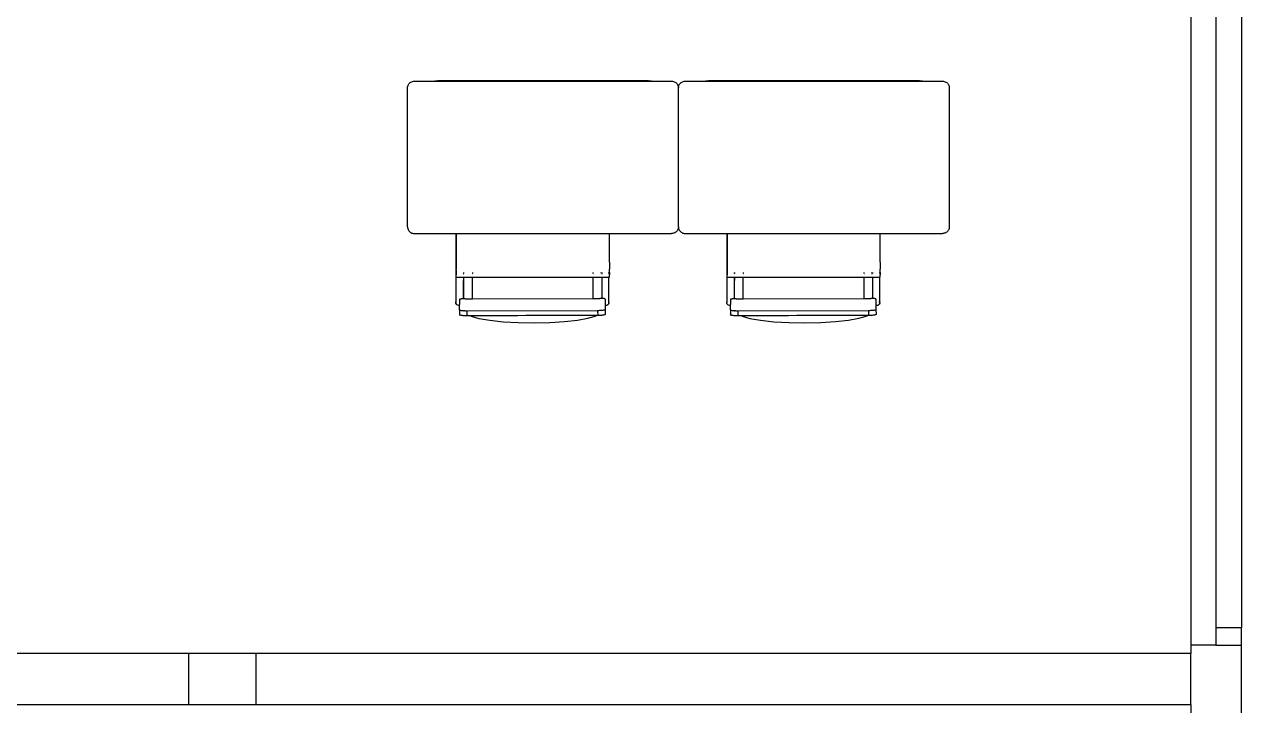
# Model space of a CAD drawing. Header units: metres. Extents: x -2 to 5.8, y -17.4 to 16.6.
# Drawn here: x 2.254 to 5.849, y -9.37 to -7.348 of the extents above; entities that cross this region are included whole.
import ezdxf

# ---------------------------------------------------------------- set-up
doc = ezdxf.new("R2010")
doc.units = ezdxf.units.M
doc.layers.add('SectionCutEdges', color=7, linetype='Continuous')

msp = doc.modelspace()

# ---------------------------------------------------------------- linework, layer by layer
for p, q in [((5.6991, -5.382), (5.6991, -9.182)), ((5.8491, -7.3074), (5.8491, -9.1312)), ((3.3858, -7.5362), (3.386, -7.5336)), ((3.3858, -7.9462), (3.3858, -7.5362)), ((3.386, -7.5336), (3.3865, -7.531)), ((3.3865, -7.531), (3.3873, -7.5285)), ((3.3873, -7.5285), (3.3885, -7.5262)), ((3.3885, -7.5262), (3.39, -7.524)), ((3.39, -7.524), (3.3917, -7.522)), ((3.3917, -7.522), (3.3937, -7.5203)), ((3.3937, -7.5203), (3.3958, -7.5189)), ((3.3958, -7.5189), (3.3982, -7.5177)), ((3.3982, -7.5177), (3.4006, -7.5169)), ((3.4006, -7.5169), (3.4032, -7.5164)), ((3.4032, -7.5164), (3.4058, -7.5162)), ((3.4058, -7.5162), (3.4593, -7.5162)), ((3.4593, -7.5162), (3.4661, -7.5148)), ((3.4593, -7.5162), (4.1132, -7.5162)), ((3.4661, -7.5148), (3.4749, -7.5142)), ((3.4749, -7.5142), (4.0976, -7.5142)), ((4.0976, -7.5142), (4.1064, -7.5148)), ((4.1064, -7.5148), (4.1132, -7.5162)), ((4.1132, -7.5162), (4.1658, -7.5162)), ((4.1658, -7.5162), (4.1684, -7.5164)), ((4.1684, -7.5164), (4.171, -7.5169)), ((4.171, -7.5169), (4.1735, -7.5177)), ((4.1735, -7.5177), (4.1758, -7.5189)), ((4.1758, -7.5189), (4.178, -7.5203)), ((4.178, -7.5203), (4.18, -7.522)), ((4.18, -7.522), (4.1817, -7.524)), ((4.1817, -7.524), (4.1831, -7.5262)), ((4.1831, -7.5262), (4.1843, -7.5285)), ((4.1843, -7.5285), (4.1851, -7.531)), ((4.1851, -7.531), (4.1857, -7.5336)), ((4.1857, -7.5336), (4.1858, -7.5362)), ((4.1858, -7.5362), (4.186, -7.5336)), ((4.1858, -7.9462), (4.1858, -7.5362)), ((4.186, -7.5336), (4.1865, -7.531)), ((4.1865, -7.531), (4.1873, -7.5285)), ((4.1873, -7.5285), (4.1885, -7.5262)), ((4.1885, -7.5262), (4.19, -7.524)), ((4.19, -7.524), (4.1917, -7.522)), ((4.1917, -7.522), (4.1937, -7.5203)), ((4.1937, -7.5203), (4.1958, -7.5189)), ((4.1958, -7.5189), (4.1982, -7.5177)), ((4.1982, -7.5177), (4.2006, -7.5169)), ((4.2006, -7.5169), (4.2032, -7.5164)), ((4.2032, -7.5164), (4.2058, -7.5162)), ((4.2058, -7.5162), (4.2593, -7.5162)), ((4.2593, -7.5162), (4.2661, -7.5148)), ((4.2593, -7.5162), (4.9132, -7.5162)), ((4.2661, -7.5148), (4.2749, -7.5142)), ((4.2749, -7.5142), (4.8976, -7.5142)), ((4.8976, -7.5142), (4.9064, -7.5148)), ((4.9064, -7.5148), (4.9132, -7.5162)), ((4.9132, -7.5162), (4.9658, -7.5162)), ((4.9658, -7.5162), (4.9684, -7.5164)), ((4.9684, -7.5164), (4.971, -7.5169)), ((4.971, -7.5169), (4.9735, -7.5177)), ((4.9735, -7.5177), (4.9758, -7.5189)), ((4.9758, -7.5189), (4.978, -7.5203)), ((4.978, -7.5203), (4.98, -7.522)), ((4.98, -7.522), (4.9817, -7.524)), ((4.9817, -7.524), (4.9831, -7.5262)), ((4.9831, -7.5262), (4.9843, -7.5285)), ((4.9843, -7.5285), (4.9851, -7.531)), ((4.9851, -7.531), (4.9857, -7.5336)), ((4.9857, -7.5336), (4.9858, -7.5362)), ((4.9858, -7.5362), (4.9858, -7.9462)), ((3.3858, -7.9462), (3.386, -7.9488)), ((3.386, -7.9488), (3.3865, -7.9514)), ((3.3865, -7.9514), (3.3873, -7.9538)), ((3.3873, -7.9538), (3.3885, -7.9562)), ((3.3885, -7.9562), (3.39, -7.9584)), ((3.39, -7.9584), (3.3917, -7.9603)), ((3.3917, -7.9603), (3.3937, -7.9621)), ((3.3937, -7.9621), (3.3958, -7.9635)), ((3.3958, -7.9635), (3.3982, -7.9647)), ((3.3982, -7.9647), (3.4006, -7.9655)), ((3.4006, -7.9655), (3.4032, -7.966)), ((3.4032, -7.966), (3.4058, -7.9662)), ((3.4058, -7.9662), (3.5286, -7.9662)), ((3.5286, -7.9662), (3.529, -7.9662)), ((3.5286, -7.9662), (3.5286, -8.1694)), ((3.529, -7.9662), (3.53, -7.9662)), ((3.53, -7.9662), (3.53, -8.051)), ((3.53, -7.9662), (3.982, -7.9662)), ((3.982, -8.051), (3.982, -7.9662)), ((3.982, -7.9662), (4.1658, -7.9662)), ((4.1684, -7.966), (4.1658, -7.9662)), ((4.171, -7.9655), (4.1684, -7.966)), ((4.1735, -7.9647), (4.171, -7.9655)), ((4.1758, -7.9635), (4.1735, -7.9647)), ((4.178, -7.9621), (4.1758, -7.9635)), ((4.18, -7.9603), (4.178, -7.9621)), ((4.1817, -7.9584), (4.18, -7.9603)), ((4.1831, -7.9562), (4.1817, -7.9584)), ((4.1843, -7.9538), (4.1831, -7.9562)), ((4.1851, -7.9514), (4.1843, -7.9538)), ((4.1857, -7.9488), (4.1851, -7.9514)), ((4.1858, -7.9462), (4.1857, -7.9488)), ((4.1858, -7.9462), (4.186, -7.9488)), ((4.186, -7.9488), (4.1865, -7.9514)), ((4.1865, -7.9514), (4.1873, -7.9538)), ((4.1873, -7.9538), (4.1885, -7.9562)), ((4.1885, -7.9562), (4.19, -7.9584)), ((4.19, -7.9584), (4.1917, -7.9603)), ((4.1917, -7.9603), (4.1937, -7.9621)), ((4.1937, -7.9621), (4.1958, -7.9635)), ((4.1958, -7.9635), (4.1982, -7.9647)), ((4.1982, -7.9647), (4.2006, -7.9655)), ((4.2006, -7.9655), (4.2032, -7.966)), ((4.2032, -7.966), (4.2058, -7.9662)), ((4.2058, -7.9662), (4.3286, -7.9662)), ((4.3286, -7.9662), (4.329, -7.9662)), ((4.3286, -7.9662), (4.3286, -8.1694)), ((4.329, -7.9662), (4.33, -7.9662)), ((4.33, -7.9662), (4.33, -8.051)), ((4.33, -7.9662), (4.782, -7.9662)), ((4.782, -8.051), (4.782, -7.9662)), ((4.782, -7.9662), (4.9658, -7.9662)), ((4.9684, -7.966), (4.9658, -7.9662)), ((4.971, -7.9655), (4.9684, -7.966)), ((4.9735, -7.9647), (4.971, -7.9655)), ((4.9758, -7.9635), (4.9735, -7.9647)), ((4.978, -7.9621), (4.9758, -7.9635)), ((4.98, -7.9603), (4.978, -7.9621)), ((4.9817, -7.9584), (4.98, -7.9603)), ((4.9831, -7.9562), (4.9817, -7.9584)), ((4.9843, -7.9538), (4.9831, -7.9562)), ((4.9851, -7.9514), (4.9843, -7.9538)), ((4.9857, -7.9488), (4.9851, -7.9514)), ((4.9858, -7.9462), (4.9857, -7.9488)), ((3.53, -8.051), (3.53, -8.061)), ((3.982, -8.051), (3.982, -8.0713)), ((4.33, -8.051), (4.33, -8.061)), ((4.782, -8.051), (4.782, -8.0713)), ((3.53, -8.061), (3.53, -8.0662)), ((3.53, -8.0662), (3.53, -8.0713)), ((3.53, -8.0713), (3.53, -8.0715)), ((3.53, -8.0739), (3.53, -8.0715)), ((3.53, -8.0739), (3.53, -8.0765)), ((3.53, -8.0765), (3.53, -8.0766)), ((3.53, -8.0766), (3.53, -8.079)), ((3.53, -8.079), (3.53, -8.0814)), ((3.53, -8.0814), (3.53, -8.0816)), ((3.53, -8.0825), (3.53, -8.0816)), ((3.53, -8.0825), (3.53, -8.0831)), ((3.53, -8.0843), (3.53, -8.0831)), ((3.53, -8.0843), (3.53, -8.0849)), ((3.53, -8.0849), (3.53, -8.0855)), ((3.53, -8.0855), (3.53, -8.0861)), ((3.53, -8.0861), (3.53, -8.0863)), ((3.53, -8.0863), (3.53, -8.0867)), ((3.53, -8.0867), (3.53, -8.0873)), ((3.53, -8.0873), (3.53, -8.0878)), ((3.53, -8.0878), (3.53, -8.0884)), ((3.5516, -8.0814), (3.5516, -8.0825)), ((3.5516, -8.0831), (3.5516, -8.0843)), ((3.5516, -8.0849), (3.5516, -8.0855)), ((3.5516, -8.0867), (3.5516, -8.0873)), ((3.5516, -8.0878), (3.5516, -8.0884)), ((3.5519, -8.0825), (3.5519, -8.0814)), ((3.5519, -8.0843), (3.5519, -8.0831)), ((3.5519, -8.0855), (3.5519, -8.0849)), ((3.5519, -8.0873), (3.5519, -8.0867)), ((3.5519, -8.0884), (3.5519, -8.0878)), ((3.5775, -8.0814), (3.5775, -8.0825)), ((3.5775, -8.0831), (3.5775, -8.0843)), ((3.5775, -8.0849), (3.5775, -8.0855)), ((3.5775, -8.0867), (3.5775, -8.0873)), ((3.5775, -8.0878), (3.5775, -8.0884)), ((3.9344, -8.0825), (3.9344, -8.0814)), ((3.9344, -8.0843), (3.9344, -8.0831)), ((3.9344, -8.0855), (3.9344, -8.0849)), ((3.9344, -8.0873), (3.9344, -8.0867)), ((3.9344, -8.0884), (3.9344, -8.0878)), ((3.9573, -8.0825), (3.9573, -8.0814)), ((3.9573, -8.0831), (3.9573, -8.0843)), ((3.9573, -8.0855), (3.9573, -8.0849)), ((3.9573, -8.0873), (3.9573, -8.0867)), ((3.9573, -8.0884), (3.9573, -8.0878)), ((3.9603, -8.0825), (3.9603, -8.0814)), ((3.9603, -8.0843), (3.9603, -8.0831)), ((3.9603, -8.0855), (3.9603, -8.0849)), ((3.9603, -8.0873), (3.9603, -8.0867)), ((3.9603, -8.0884), (3.9603, -8.0878)), ((3.9806, -8.0825), (3.9806, -8.0814)), ((3.9806, -8.0843), (3.9806, -8.0831)), ((3.9806, -8.0855), (3.9806, -8.0849)), ((3.9806, -8.0873), (3.9806, -8.0867)), ((3.9806, -8.0884), (3.9806, -8.0878)), ((3.982, -8.0739), (3.982, -8.0713)), ((3.982, -8.0765), (3.982, -8.0739)), ((3.982, -8.079), (3.982, -8.0765)), ((3.982, -8.0814), (3.982, -8.079)), ((3.982, -8.0814), (3.982, -8.0825)), ((3.982, -8.0825), (3.982, -8.0831)), ((3.982, -8.0843), (3.982, -8.0831)), ((3.982, -8.0843), (3.982, -8.0849)), ((3.982, -8.0849), (3.982, -8.0855)), ((3.982, -8.0855), (3.982, -8.0861)), ((3.982, -8.0861), (3.982, -8.0867)), ((3.982, -8.0867), (3.982, -8.0873)), ((3.982, -8.0873), (3.982, -8.0878)), ((3.982, -8.0878), (3.982, -8.0884)), ((4.33, -8.061), (4.33, -8.0662)), ((4.33, -8.0662), (4.33, -8.0713)), ((4.33, -8.0713), (4.33, -8.0715)), ((4.33, -8.0715), (4.33, -8.0739)), ((4.33, -8.0739), (4.33, -8.0765)), ((4.33, -8.0765), (4.33, -8.0766)), ((4.33, -8.0766), (4.33, -8.079)), ((4.33, -8.079), (4.33, -8.0814)), ((4.33, -8.0814), (4.33, -8.0816)), ((4.33, -8.0825), (4.33, -8.0816)), ((4.33, -8.0825), (4.33, -8.0831)), ((4.33, -8.0843), (4.33, -8.0831)), ((4.33, -8.0843), (4.33, -8.0849)), ((4.33, -8.0849), (4.33, -8.0855)), ((4.33, -8.0855), (4.33, -8.0861)), ((4.33, -8.0861), (4.33, -8.0863)), ((4.33, -8.0863), (4.33, -8.0867)), ((4.33, -8.0867), (4.33, -8.0873)), ((4.33, -8.0873), (4.33, -8.0878)), ((4.33, -8.0878), (4.33, -8.0884)), ((4.3516, -8.0814), (4.3516, -8.0825)), ((4.3516, -8.0831), (4.3516, -8.0843)), ((4.3516, -8.0849), (4.3516, -8.0855)), ((4.3516, -8.0867), (4.3516, -8.0873)), ((4.3516, -8.0878), (4.3516, -8.0884)), ((4.3519, -8.0825), (4.3519, -8.0814)), ((4.3519, -8.0843), (4.3519, -8.0831)), ((4.3519, -8.0855), (4.3519, -8.0849)), ((4.3519, -8.0873), (4.3519, -8.0867)), ((4.3519, -8.0884), (4.3519, -8.0878)), ((4.3775, -8.0814), (4.3775, -8.0825)), ((4.3775, -8.0831), (4.3775, -8.0843)), ((4.3775, -8.0849), (4.3775, -8.0855)), ((4.3775, -8.0867), (4.3775, -8.0873)), ((4.3775, -8.0878), (4.3775, -8.0884)), ((4.7344, -8.0825), (4.7344, -8.0814)), ((4.7344, -8.0843), (4.7344, -8.0831)), ((4.7344, -8.0855), (4.7344, -8.0849)), ((4.7344, -8.0873), (4.7344, -8.0867)), ((4.7344, -8.0884), (4.7344, -8.0878)), ((4.7573, -8.0825), (4.7573, -8.0814)), ((4.7573, -8.0831), (4.7573, -8.0843)), ((4.7573, -8.0855), (4.7573, -8.0849)), ((4.7573, -8.0873), (4.7573, -8.0867)), ((4.7573, -8.0884), (4.7573, -8.0878)), ((4.7603, -8.0825), (4.7603, -8.0814)), ((4.7603, -8.0843), (4.7603, -8.0831)), ((4.7603, -8.0855), (4.7603, -8.0849)), ((4.7603, -8.0873), (4.7603, -8.0867)), ((4.7603, -8.0884), (4.7603, -8.0878)), ((4.7806, -8.0825), (4.7806, -8.0814)), ((4.7806, -8.0843), (4.7806, -8.0831)), ((4.7806, -8.0855), (4.7806, -8.0849)), ((4.7806, -8.0873), (4.7806, -8.0867)), ((4.7806, -8.0884), (4.7806, -8.0878)), ((4.782, -8.0739), (4.782, -8.0713)), ((4.782, -8.0765), (4.782, -8.0739)), ((4.782, -8.079), (4.782, -8.0765)), ((4.782, -8.0814), (4.782, -8.079)), ((4.782, -8.0814), (4.782, -8.0825)), ((4.782, -8.0825), (4.782, -8.0831)), ((4.782, -8.0843), (4.782, -8.0831)), ((4.782, -8.0843), (4.782, -8.0849)), ((4.782, -8.0849), (4.782, -8.0855)), ((4.782, -8.0855), (4.782, -8.0861)), ((4.782, -8.0861), (4.782, -8.0867)), ((4.782, -8.0867), (4.782, -8.0873)), ((4.782, -8.0873), (4.782, -8.0878)), ((4.782, -8.0878), (4.782, -8.0884)), ((3.53, -8.0907), (3.53, -8.0884)), ((3.53, -8.0947), (3.53, -8.0907)), ((3.53, -8.0947), (3.53, -8.095)), ((3.53, -8.095), (3.5301, -8.095)), ((3.5301, -8.095), (3.5302, -8.095)), ((3.5302, -8.095), (3.5319, -8.095)), ((3.5319, -8.095), (3.5342, -8.095)), ((3.5342, -8.095), (3.537, -8.095)), ((3.537, -8.095), (3.54, -8.095)), ((3.54, -8.095), (3.5431, -8.095)), ((3.5431, -8.095), (3.5459, -8.095)), ((3.5459, -8.095), (3.5484, -8.095)), ((3.5484, -8.095), (3.5503, -8.095)), ((3.5503, -8.095), (3.5516, -8.095)), ((3.5516, -8.095), (3.5516, -8.0961)), ((3.5516, -8.095), (3.5519, -8.095)), ((3.5516, -8.0961), (3.5516, -8.0991)), ((3.5516, -8.0991), (3.5516, -8.1015)), ((3.5516, -8.1015), (3.5516, -8.1035)), ((3.5516, -8.1035), (3.5516, -8.1049)), ((3.5516, -8.1588), (3.5516, -8.1049)), ((3.5519, -8.0976), (3.5519, -8.095)), ((3.5519, -8.095), (3.5519, -8.095)), ((3.5519, -8.095), (3.5534, -8.095)), ((3.5519, -8.1), (3.5519, -8.0976)), ((3.5519, -8.1019), (3.5519, -8.1)), ((3.5519, -8.1032), (3.5519, -8.1019)), ((3.5519, -8.1588), (3.5519, -8.1032)), ((3.5534, -8.095), (3.5554, -8.095)), ((3.5554, -8.095), (3.5581, -8.095)), ((3.5581, -8.095), (3.5612, -8.095)), ((3.5612, -8.095), (3.5646, -8.095)), ((3.5646, -8.095), (3.5679, -8.095)), ((3.5679, -8.095), (3.5711, -8.095)), ((3.5711, -8.095), (3.5737, -8.095)), ((3.5737, -8.095), (3.5758, -8.095)), ((3.5758, -8.095), (3.5771, -8.095)), ((3.5771, -8.095), (3.5775, -8.095)), ((3.5775, -8.095), (3.9344, -8.095)), ((3.5775, -8.1586), (3.5775, -8.095)), ((3.9344, -8.095), (3.9349, -8.095)), ((3.9344, -8.1577), (3.9344, -8.095)), ((3.9349, -8.095), (3.9361, -8.095)), ((3.9361, -8.095), (3.9382, -8.095)), ((3.9382, -8.095), (3.9409, -8.095)), ((3.9409, -8.095), (3.944, -8.095)), ((3.944, -8.095), (3.9474, -8.095)), ((3.9474, -8.095), (3.9507, -8.095)), ((3.9507, -8.095), (3.9538, -8.095)), ((3.9538, -8.095), (3.9565, -8.095)), ((3.9565, -8.095), (3.9586, -8.095)), ((3.9586, -8.095), (3.9588, -8.095)), ((3.9588, -8.095), (3.9591, -8.095)), ((3.9591, -8.095), (3.9599, -8.095)), ((3.9599, -8.095), (3.9603, -8.095)), ((3.9603, -8.096), (3.9603, -8.095)), ((3.9603, -8.095), (3.9606, -8.095)), ((3.9603, -8.0997), (3.9603, -8.096)), ((3.9603, -8.103), (3.9603, -8.0997)), ((3.9603, -8.1057), (3.9603, -8.103)), ((3.9603, -8.1078), (3.9603, -8.1057)), ((3.9603, -8.1093), (3.9603, -8.1078)), ((3.9603, -8.1101), (3.9603, -8.1093)), ((3.9603, -8.1254), (3.9603, -8.1101)), ((3.9606, -8.095), (3.9629, -8.095)), ((3.9629, -8.095), (3.9657, -8.095)), ((3.9657, -8.095), (3.9687, -8.095)), ((3.9687, -8.095), (3.9718, -8.095)), ((3.9718, -8.095), (3.9746, -8.095)), ((3.9746, -8.095), (3.977, -8.095)), ((3.977, -8.095), (3.9789, -8.095)), ((3.9789, -8.095), (3.9806, -8.095)), ((3.9806, -8.0975), (3.9806, -8.095)), ((3.9806, -8.095), (3.9806, -8.095)), ((3.9806, -8.095), (3.982, -8.095)), ((3.9806, -8.0999), (3.9806, -8.0975)), ((3.9806, -8.1018), (3.9806, -8.0999)), ((3.9806, -8.1031), (3.9806, -8.1018)), ((3.9806, -8.1697), (3.9806, -8.1031)), ((3.982, -8.095), (3.982, -8.0884)), ((4.33, -8.0907), (4.33, -8.0884)), ((4.33, -8.0947), (4.33, -8.0907)), ((4.33, -8.0947), (4.33, -8.095)), ((4.33, -8.095), (4.3301, -8.095)), ((4.3301, -8.095), (4.3302, -8.095)), ((4.3302, -8.095), (4.3319, -8.095)), ((4.3319, -8.095), (4.3342, -8.095)), ((4.3342, -8.095), (4.337, -8.095)), ((4.337, -8.095), (4.34, -8.095)), ((4.34, -8.095), (4.3431, -8.095)), ((4.3431, -8.095), (4.3459, -8.095)), ((4.3459, -8.095), (4.3484, -8.095)), ((4.3484, -8.095), (4.3503, -8.095)), ((4.3503, -8.095), (4.3516, -8.095)), ((4.3516, -8.095), (4.3516, -8.0961)), ((4.3516, -8.095), (4.3519, -8.095)), ((4.3516, -8.0961), (4.3516, -8.0991)), ((4.3516, -8.0991), (4.3516, -8.1015)), ((4.3516, -8.1015), (4.3516, -8.1035)), ((4.3516, -8.1035), (4.3516, -8.1049)), ((4.3516, -8.1588), (4.3516, -8.1049)), ((4.3519, -8.0976), (4.3519, -8.095)), ((4.3519, -8.095), (4.3519, -8.095)), ((4.3519, -8.095), (4.3534, -8.095)), ((4.3519, -8.1), (4.3519, -8.0976)), ((4.3519, -8.1019), (4.3519, -8.1)), ((4.3519, -8.1032), (4.3519, -8.1019)), ((4.3519, -8.1588), (4.3519, -8.1032)), ((4.3534, -8.095), (4.3554, -8.095)), ((4.3554, -8.095), (4.3581, -8.095)), ((4.3581, -8.095), (4.3612, -8.095)), ((4.3612, -8.095), (4.3646, -8.095)), ((4.3646, -8.095), (4.3679, -8.095)), ((4.3679, -8.095), (4.3711, -8.095)), ((4.3711, -8.095), (4.3737, -8.095)), ((4.3737, -8.095), (4.3758, -8.095)), ((4.3758, -8.095), (4.3771, -8.095)), ((4.3771, -8.095), (4.3775, -8.095)), ((4.3775, -8.095), (4.7344, -8.095)), ((4.3775, -8.1586), (4.3775, -8.095)), ((4.7344, -8.095), (4.7349, -8.095)), ((4.7344, -8.1577), (4.7344, -8.095)), ((4.7349, -8.095), (4.7361, -8.095)), ((4.7361, -8.095), (4.7382, -8.095)), ((4.7382, -8.095), (4.7409, -8.095)), ((4.7409, -8.095), (4.744, -8.095)), ((4.744, -8.095), (4.7474, -8.095)), ((4.7474, -8.095), (4.7507, -8.095)), ((4.7507, -8.095), (4.7538, -8.095)), ((4.7538, -8.095), (4.7565, -8.095)), ((4.7565, -8.095), (4.7586, -8.095)), ((4.7586, -8.095), (4.7588, -8.095)), ((4.7588, -8.095), (4.7591, -8.095)), ((4.7591, -8.095), (4.7599, -8.095)), ((4.7599, -8.095), (4.7603, -8.095)), ((4.7603, -8.096), (4.7603, -8.095)), ((4.7603, -8.095), (4.7606, -8.095)), ((4.7603, -8.0997), (4.7603, -8.096)), ((4.7603, -8.103), (4.7603, -8.0997)), ((4.7603, -8.1057), (4.7603, -8.103)), ((4.7603, -8.1078), (4.7603, -8.1057)), ((4.7603, -8.1093), (4.7603, -8.1078)), ((4.7603, -8.1101), (4.7603, -8.1093)), ((4.7603, -8.1254), (4.7603, -8.1101)), ((4.7606, -8.095), (4.7629, -8.095)), ((4.7629, -8.095), (4.7657, -8.095)), ((4.7657, -8.095), (4.7687, -8.095)), ((4.7687, -8.095), (4.7718, -8.095)), ((4.7718, -8.095), (4.7746, -8.095)), ((4.7746, -8.095), (4.777, -8.095)), ((4.777, -8.095), (4.7789, -8.095)), ((4.7789, -8.095), (4.7806, -8.095)), ((4.7806, -8.0975), (4.7806, -8.095)), ((4.7806, -8.095), (4.7806, -8.095)), ((4.7806, -8.095), (4.782, -8.095)), ((4.7806, -8.0999), (4.7806, -8.0975)), ((4.7806, -8.1018), (4.7806, -8.0999)), ((4.7806, -8.1031), (4.7806, -8.1018)), ((4.7806, -8.1697), (4.7806, -8.1031)), ((4.782, -8.095), (4.782, -8.0884)), ((3.5415, -8.16), (3.5405, -8.1603)), ((3.5428, -8.1597), (3.5415, -8.16)), ((3.5431, -8.1596), (3.5428, -8.1597)), ((3.5443, -8.1594), (3.5431, -8.1596)), ((3.5459, -8.1592), (3.5443, -8.1594)), ((3.546, -8.1592), (3.5459, -8.1592)), ((3.5479, -8.159), (3.546, -8.1592)), ((3.5484, -8.159), (3.5479, -8.159)), ((3.5499, -8.1589), (3.5484, -8.159)), ((3.5503, -8.1588), (3.5499, -8.1589)), ((3.5515, -8.1588), (3.5503, -8.1588)), ((3.5516, -8.1588), (3.5515, -8.1588)), ((3.5519, -8.1588), (3.5516, -8.1588)), ((3.552, -8.1588), (3.5519, -8.1588)), ((3.5534, -8.1587), (3.552, -8.1588)), ((3.5543, -8.1587), (3.5534, -8.1587)), ((3.5554, -8.1587), (3.5543, -8.1587)), ((3.5565, -8.1587), (3.5554, -8.1587)), ((3.5565, -8.1587), (3.5581, -8.1587)), ((3.5581, -8.1587), (3.5612, -8.1586)), ((3.5612, -8.1586), (3.5646, -8.1586)), ((3.5646, -8.1586), (3.5679, -8.1586)), ((3.5679, -8.1586), (3.5711, -8.1586)), ((3.5711, -8.1586), (3.5737, -8.1586)), ((3.5737, -8.1586), (3.5758, -8.1586)), ((3.5758, -8.1586), (3.5758, -8.1586)), ((3.5758, -8.1586), (3.5771, -8.1586)), ((3.5771, -8.1586), (3.5775, -8.1586)), ((3.5775, -8.1586), (3.9344, -8.1577)), ((3.9344, -8.1577), (3.9349, -8.1577)), ((3.9349, -8.1577), (3.9361, -8.1577)), ((3.9361, -8.1577), (3.9382, -8.1577)), ((3.9382, -8.1577), (3.9409, -8.1577)), ((3.9409, -8.1577), (3.944, -8.1577)), ((3.944, -8.1577), (3.9474, -8.1577)), ((3.9474, -8.1577), (3.9507, -8.1577)), ((3.9507, -8.1577), (3.9538, -8.1577)), ((3.9538, -8.1577), (3.9541, -8.1577)), ((3.956, -8.1577), (3.9541, -8.1577)), ((3.9573, -8.1577), (3.956, -8.1577)), ((3.9573, -8.1577), (3.9573, -8.1572)), ((3.9577, -8.1577), (3.9573, -8.1577)), ((3.9579, -8.1577), (3.9577, -8.1577)), ((3.958, -8.1577), (3.9579, -8.1577)), ((3.9586, -8.1578), (3.958, -8.1577)), ((3.9588, -8.1578), (3.9586, -8.1578)), ((3.9599, -8.1578), (3.9588, -8.1578)), ((3.9603, -8.1579), (3.9599, -8.1578)), ((3.9603, -8.1396), (3.9603, -8.1254)), ((3.9603, -8.1525), (3.9603, -8.1396)), ((3.9603, -8.1579), (3.9603, -8.1525)), ((3.9606, -8.1579), (3.9603, -8.1579)), ((3.9616, -8.158), (3.9606, -8.1579)), ((3.9629, -8.1581), (3.9616, -8.158)), ((3.9633, -8.1581), (3.9629, -8.1581)), ((3.9648, -8.1583), (3.9633, -8.1581)), ((3.9657, -8.1585), (3.9648, -8.1583)), ((3.9661, -8.1585), (3.9657, -8.1585)), ((3.9672, -8.1588), (3.9661, -8.1585)), ((3.9681, -8.159), (3.9672, -8.1588)), ((3.9687, -8.1593), (3.9681, -8.159)), ((3.9691, -8.1596), (3.9687, -8.1593)), ((3.9692, -8.1599), (3.9691, -8.1596)), ((3.9692, -8.1599), (3.9693, -8.1795)), ((4.3415, -8.16), (4.3405, -8.1603)), ((4.3428, -8.1597), (4.3415, -8.16)), ((4.3431, -8.1596), (4.3428, -8.1597)), ((4.3443, -8.1594), (4.3431, -8.1596)), ((4.3459, -8.1592), (4.3443, -8.1594)), ((4.346, -8.1592), (4.3459, -8.1592)), ((4.3479, -8.159), (4.346, -8.1592)), ((4.3484, -8.159), (4.3479, -8.159)), ((4.3499, -8.1589), (4.3484, -8.159)), ((4.3503, -8.1588), (4.3499, -8.1589)), ((4.3515, -8.1588), (4.3503, -8.1588)), ((4.3516, -8.1588), (4.3515, -8.1588)), ((4.3519, -8.1588), (4.3516, -8.1588)), ((4.352, -8.1588), (4.3519, -8.1588)), ((4.3534, -8.1587), (4.352, -8.1588)), ((4.3543, -8.1587), (4.3534, -8.1587)), ((4.3554, -8.1587), (4.3543, -8.1587)), ((4.3565, -8.1587), (4.3554, -8.1587)), ((4.3565, -8.1587), (4.3581, -8.1587)), ((4.3581, -8.1587), (4.3612, -8.1586)), ((4.3612, -8.1586), (4.3646, -8.1586)), ((4.3646, -8.1586), (4.3679, -8.1586)), ((4.3679, -8.1586), (4.3711, -8.1586)), ((4.3711, -8.1586), (4.3737, -8.1586)), ((4.3737, -8.1586), (4.3758, -8.1586)), ((4.3758, -8.1586), (4.3758, -8.1586)), ((4.3758, -8.1586), (4.3771, -8.1586)), ((4.3771, -8.1586), (4.3775, -8.1586)), ((4.3775, -8.1586), (4.7344, -8.1577)), ((4.7344, -8.1577), (4.7349, -8.1577)), ((4.7349, -8.1577), (4.7361, -8.1577)), ((4.7361, -8.1577), (4.7382, -8.1577)), ((4.7382, -8.1577), (4.7409, -8.1577)), ((4.7409, -8.1577), (4.744, -8.1577)), ((4.744, -8.1577), (4.7474, -8.1577)), ((4.7474, -8.1577), (4.7507, -8.1577)), ((4.7507, -8.1577), (4.7538, -8.1577)), ((4.7538, -8.1577), (4.7541, -8.1577)), ((4.756, -8.1577), (4.7541, -8.1577)), ((4.7573, -8.1577), (4.756, -8.1577)), ((4.7573, -8.1577), (4.7573, -8.1572)), ((4.7577, -8.1577), (4.7573, -8.1577)), ((4.7579, -8.1577), (4.7577, -8.1577)), ((4.758, -8.1577), (4.7579, -8.1577)), ((4.7586, -8.1578), (4.758, -8.1577)), ((4.7588, -8.1578), (4.7586, -8.1578)), ((4.7599, -8.1578), (4.7588, -8.1578)), ((4.7603, -8.1579), (4.7599, -8.1578)), ((4.7603, -8.1396), (4.7603, -8.1254)), ((4.7603, -8.1525), (4.7603, -8.1396)), ((4.7603, -8.1579), (4.7603, -8.1525)), ((4.7606, -8.1579), (4.7603, -8.1579)), ((4.7616, -8.158), (4.7606, -8.1579)), ((4.7629, -8.1581), (4.7616, -8.158)), ((4.7633, -8.1581), (4.7629, -8.1581)), ((4.7648, -8.1583), (4.7633, -8.1581)), ((4.7657, -8.1585), (4.7648, -8.1583)), ((4.7661, -8.1585), (4.7657, -8.1585)), ((4.7672, -8.1588), (4.7661, -8.1585)), ((4.7681, -8.159), (4.7672, -8.1588)), ((4.7687, -8.1593), (4.7681, -8.159)), ((4.7691, -8.1596), (4.7687, -8.1593)), ((4.7692, -8.1599), (4.7691, -8.1596)), ((4.7692, -8.1599), (4.7693, -8.1795)), ((3.5286, -8.1694), (3.529, -8.1675)), ((3.529, -8.172), (3.5286, -8.1694)), ((3.5301, -8.1744), (3.529, -8.172)), ((3.5319, -8.1765), (3.5301, -8.1744)), ((3.5342, -8.1782), (3.5319, -8.1765)), ((3.537, -8.1792), (3.5342, -8.1782)), ((3.5392, -8.1795), (3.537, -8.1792)), ((3.5393, -8.1609), (3.5392, -8.1612)), ((3.5392, -8.1612), (3.5392, -8.1755)), ((3.5392, -8.1729), (3.5392, -8.1729)), ((3.5392, -8.1795), (3.5392, -8.1755)), ((3.5393, -8.1921), (3.5392, -8.1795)), ((3.5398, -8.1606), (3.5393, -8.1609)), ((3.5395, -8.1924), (3.5393, -8.1921)), ((3.5393, -8.1921), (3.5393, -8.2062)), ((3.54, -8.1928), (3.5395, -8.1924)), ((3.54, -8.1605), (3.5398, -8.1606)), ((3.5405, -8.1603), (3.54, -8.1605)), ((3.541, -8.1932), (3.54, -8.1928)), ((3.5422, -8.1935), (3.541, -8.1932)), ((3.5438, -8.1939), (3.5422, -8.1935)), ((3.5457, -8.1941), (3.5438, -8.1939)), ((3.5479, -8.1944), (3.5457, -8.1941)), ((3.5503, -8.1946), (3.5479, -8.1944)), ((3.5523, -8.1947), (3.5503, -8.1946)), ((3.5529, -8.196), (3.5523, -8.1947)), ((3.5529, -8.1948), (3.5523, -8.1947)), ((3.5556, -8.1949), (3.5529, -8.1948)), ((3.5529, -8.1961), (3.5529, -8.196)), ((3.5584, -8.195), (3.5556, -8.1949)), ((3.5613, -8.195), (3.5584, -8.195)), ((3.9473, -8.194), (3.5613, -8.195)), ((3.5613, -8.195), (3.5613, -8.2091)), ((3.9502, -8.194), (3.9473, -8.194)), ((3.9473, -8.194), (3.9474, -8.2082)), ((3.953, -8.1939), (3.9502, -8.194)), ((3.9558, -8.1938), (3.953, -8.1939)), ((3.9583, -8.1936), (3.9558, -8.1938)), ((3.9607, -8.1934), (3.9583, -8.1936)), ((3.9629, -8.1931), (3.9607, -8.1934)), ((3.9648, -8.1928), (3.9629, -8.1931)), ((3.9664, -8.1925), (3.9648, -8.1928)), ((3.9677, -8.1921), (3.9664, -8.1925)), ((3.9686, -8.1918), (3.9677, -8.1921)), ((3.9692, -8.1914), (3.9686, -8.1918)), ((3.9693, -8.191), (3.9692, -8.1914)), ((3.9718, -8.1792), (3.9693, -8.1795)), ((3.9693, -8.1795), (3.9693, -8.191)), ((3.9693, -8.191), (3.9694, -8.2052)), ((3.9746, -8.1783), (3.9718, -8.1792)), ((3.977, -8.1767), (3.9746, -8.1783)), ((3.9789, -8.1747), (3.977, -8.1767)), ((3.9789, -8.1643), (3.9792, -8.1646)), ((3.9789, -8.1671), (3.9791, -8.1673)), ((3.9793, -8.1697), (3.9789, -8.1719)), ((3.9802, -8.1723), (3.9789, -8.1747)), ((3.9791, -8.1673), (3.9793, -8.1697)), ((3.9792, -8.1646), (3.9802, -8.1668)), ((3.9806, -8.1697), (3.9802, -8.1723)), ((4.3286, -8.1694), (4.329, -8.1675)), ((4.329, -8.172), (4.3286, -8.1694)), ((4.3301, -8.1744), (4.329, -8.172)), ((4.3319, -8.1765), (4.3301, -8.1744)), ((4.3342, -8.1782), (4.3319, -8.1765)), ((4.337, -8.1792), (4.3342, -8.1782)), ((4.3392, -8.1795), (4.337, -8.1792)), ((4.3393, -8.1609), (4.3392, -8.1612)), ((4.3392, -8.1612), (4.3392, -8.1755)), ((4.3392, -8.1729), (4.3392, -8.1729)), ((4.3392, -8.1795), (4.3392, -8.1755)), ((4.3393, -8.1921), (4.3392, -8.1795)), ((4.3398, -8.1606), (4.3393, -8.1609)), ((4.3395, -8.1924), (4.3393, -8.1921)), ((4.3393, -8.1921), (4.3393, -8.2062)), ((4.34, -8.1928), (4.3395, -8.1924)), ((4.34, -8.1605), (4.3398, -8.1606)), ((4.3405, -8.1603), (4.34, -8.1605)), ((4.341, -8.1932), (4.34, -8.1928)), ((4.3422, -8.1935), (4.341, -8.1932)), ((4.3438, -8.1939), (4.3422, -8.1935)), ((4.3457, -8.1941), (4.3438, -8.1939)), ((4.3479, -8.1944), (4.3457, -8.1941)), ((4.3503, -8.1946), (4.3479, -8.1944)), ((4.3523, -8.1947), (4.3503, -8.1946)), ((4.3529, -8.196), (4.3523, -8.1947)), ((4.3529, -8.1948), (4.3523, -8.1947)), ((4.3556, -8.1949), (4.3529, -8.1948)), ((4.3529, -8.1961), (4.3529, -8.196)), ((4.3584, -8.195), (4.3556, -8.1949)), ((4.3613, -8.195), (4.3584, -8.195)), ((4.7473, -8.194), (4.3613, -8.195)), ((4.3613, -8.195), (4.3613, -8.2091)), ((4.7502, -8.194), (4.7473, -8.194)), ((4.7473, -8.194), (4.7474, -8.2082)), ((4.753, -8.1939), (4.7502, -8.194)), ((4.7558, -8.1938), (4.753, -8.1939)), ((4.7583, -8.1936), (4.7558, -8.1938)), ((4.7607, -8.1934), (4.7583, -8.1936)), ((4.7629, -8.1931), (4.7607, -8.1934)), ((4.7648, -8.1928), (4.7629, -8.1931)), ((4.7664, -8.1925), (4.7648, -8.1928)), ((4.7677, -8.1921), (4.7664, -8.1925)), ((4.7686, -8.1918), (4.7677, -8.1921)), ((4.7692, -8.1914), (4.7686, -8.1918)), ((4.7693, -8.191), (4.7692, -8.1914)), ((4.7718, -8.1792), (4.7693, -8.1795)), ((4.7693, -8.1795), (4.7693, -8.191)), ((4.7693, -8.191), (4.7694, -8.2052)), ((4.7746, -8.1783), (4.7718, -8.1792)), ((4.777, -8.1767), (4.7746, -8.1783)), ((4.7789, -8.1747), (4.777, -8.1767)), ((4.7789, -8.1643), (4.7792, -8.1646)), ((4.7789, -8.1671), (4.7791, -8.1673)), ((4.7793, -8.1697), (4.7789, -8.1719)), ((4.7802, -8.1723), (4.7789, -8.1747)), ((4.7791, -8.1673), (4.7793, -8.1697)), ((4.7792, -8.1646), (4.7802, -8.1668)), ((4.7806, -8.1697), (4.7802, -8.1723)), ((3.5395, -8.2066), (3.5393, -8.2062)), ((3.5401, -8.207), (3.5395, -8.2066)), ((3.541, -8.2074), (3.5401, -8.207)), ((3.5423, -8.2077), (3.541, -8.2074)), ((3.5439, -8.208), (3.5423, -8.2077)), ((3.5458, -8.2083), (3.5439, -8.208)), ((3.5479, -8.2086), (3.5458, -8.2083)), ((3.5503, -8.2088), (3.5479, -8.2086)), ((3.5529, -8.2089), (3.5503, -8.2088)), ((3.5556, -8.2091), (3.5529, -8.2089)), ((3.5585, -8.2091), (3.5556, -8.2091)), ((3.5613, -8.2091), (3.5585, -8.2091)), ((3.5706, -8.2091), (3.5613, -8.2091)), ((3.5707, -8.2093), (3.5706, -8.2091)), ((3.5745, -8.2091), (3.5706, -8.2091)), ((3.5736, -8.2104), (3.5707, -8.2093)), ((3.5736, -8.2104), (3.5966, -8.2169)), ((3.5815, -8.2091), (3.5745, -8.2091)), ((3.5893, -8.2091), (3.5815, -8.2091)), ((3.5922, -8.2091), (3.5893, -8.2091)), ((3.611, -8.209), (3.5922, -8.2091)), ((3.5966, -8.2169), (3.6286, -8.2225)), ((3.6226, -8.209), (3.611, -8.209)), ((3.6359, -8.209), (3.6226, -8.209)), ((3.6286, -8.2225), (3.668, -8.2266)), ((3.6645, -8.2089), (3.6359, -8.209)), ((3.6692, -8.2089), (3.6645, -8.2089)), ((3.668, -8.2266), (3.7125, -8.2292)), ((3.7112, -8.2088), (3.6692, -8.2089)), ((3.7354, -8.2087), (3.7112, -8.2088)), ((3.7125, -8.2292), (3.7594, -8.2301)), ((3.7871, -8.2086), (3.7354, -8.2087)), ((3.7594, -8.2301), (3.8061, -8.2291)), ((3.8077, -8.2085), (3.7871, -8.2086)), ((3.8061, -8.2291), (3.8499, -8.2264)), ((3.8531, -8.2084), (3.8077, -8.2085)), ((3.8499, -8.2264), (3.8882, -8.2222)), ((3.8537, -8.2084), (3.8531, -8.2084)), ((3.8845, -8.2084), (3.8537, -8.2084)), ((3.8945, -8.2083), (3.8845, -8.2084)), ((3.8882, -8.2222), (3.9188, -8.2166)), ((3.9078, -8.2083), (3.8945, -8.2083)), ((3.9259, -8.2082), (3.9078, -8.2083)), ((3.9188, -8.2166), (3.94, -8.21)), ((3.9265, -8.2082), (3.9259, -8.2082)), ((3.9349, -8.2082), (3.9265, -8.2082)), ((3.9413, -8.2082), (3.9349, -8.2082)), ((3.94, -8.21), (3.943, -8.2088)), ((3.9438, -8.2082), (3.9413, -8.2082)), ((3.943, -8.2088), (3.9439, -8.2082)), ((3.9439, -8.2082), (3.9438, -8.2082)), ((3.9474, -8.2082), (3.9439, -8.2082)), ((3.9503, -8.2082), (3.9474, -8.2082)), ((3.9531, -8.2081), (3.9503, -8.2082)), ((3.9558, -8.2079), (3.9531, -8.2081)), ((3.9584, -8.2078), (3.9558, -8.2079)), ((3.9608, -8.2075), (3.9584, -8.2078)), ((3.9629, -8.2073), (3.9608, -8.2075)), ((3.9648, -8.207), (3.9629, -8.2073)), ((3.9664, -8.2067), (3.9648, -8.207)), ((3.9677, -8.2063), (3.9664, -8.2067)), ((3.9686, -8.2059), (3.9677, -8.2063)), ((3.9692, -8.2056), (3.9686, -8.2059)), ((3.9694, -8.2052), (3.9692, -8.2056)), ((4.3395, -8.2066), (4.3393, -8.2062)), ((4.3401, -8.207), (4.3395, -8.2066)), ((4.341, -8.2074), (4.3401, -8.207)), ((4.3423, -8.2077), (4.341, -8.2074)), ((4.3439, -8.208), (4.3423, -8.2077)), ((4.3458, -8.2083), (4.3439, -8.208)), ((4.3479, -8.2086), (4.3458, -8.2083)), ((4.3503, -8.2088), (4.3479, -8.2086)), ((4.3529, -8.2089), (4.3503, -8.2088)), ((4.3556, -8.2091), (4.3529, -8.2089)), ((4.3585, -8.2091), (4.3556, -8.2091)), ((4.3613, -8.2091), (4.3585, -8.2091)), ((4.3706, -8.2091), (4.3613, -8.2091)), ((4.3707, -8.2093), (4.3706, -8.2091)), ((4.3745, -8.2091), (4.3706, -8.2091)), ((4.3736, -8.2104), (4.3707, -8.2093)), ((4.3736, -8.2104), (4.3966, -8.2169)), ((4.3815, -8.2091), (4.3745, -8.2091)), ((4.3893, -8.2091), (4.3815, -8.2091)), ((4.3922, -8.2091), (4.3893, -8.2091)), ((4.411, -8.209), (4.3922, -8.2091)), ((4.3966, -8.2169), (4.4286, -8.2225)), ((4.4226, -8.209), (4.411, -8.209)), ((4.4359, -8.209), (4.4226, -8.209)), ((4.4286, -8.2225), (4.468, -8.2266)), ((4.4645, -8.2089), (4.4359, -8.209)), ((4.4692, -8.2089), (4.4645, -8.2089)), ((4.468, -8.2266), (4.5125, -8.2292)), ((4.5112, -8.2088), (4.4692, -8.2089)), ((4.5354, -8.2087), (4.5112, -8.2088)), ((4.5125, -8.2292), (4.5594, -8.2301)), ((4.5871, -8.2086), (4.5354, -8.2087)), ((4.5594, -8.2301), (4.6061, -8.2291)), ((4.6077, -8.2085), (4.5871, -8.2086)), ((4.6061, -8.2291), (4.6499, -8.2264)), ((4.6531, -8.2084), (4.6077, -8.2085)), ((4.6499, -8.2264), (4.6882, -8.2222)), ((4.6537, -8.2084), (4.6531, -8.2084)), ((4.6845, -8.2084), (4.6537, -8.2084)), ((4.6945, -8.2083), (4.6845, -8.2084)), ((4.6882, -8.2222), (4.7188, -8.2166)), ((4.7078, -8.2083), (4.6945, -8.2083)), ((4.7259, -8.2082), (4.7078, -8.2083)), ((4.7188, -8.2166), (4.74, -8.21)), ((4.7265, -8.2082), (4.7259, -8.2082)), ((4.7349, -8.2082), (4.7265, -8.2082)), ((4.7413, -8.2082), (4.7349, -8.2082)), ((4.74, -8.21), (4.743, -8.2088)), ((4.7438, -8.2082), (4.7413, -8.2082)), ((4.743, -8.2088), (4.7439, -8.2082)), ((4.7439, -8.2082), (4.7438, -8.2082)), ((4.7474, -8.2082), (4.7439, -8.2082)), ((4.7503, -8.2082), (4.7474, -8.2082)), ((4.7531, -8.2081), (4.7503, -8.2082)), ((4.7558, -8.2079), (4.7531, -8.2081)), ((4.7584, -8.2078), (4.7558, -8.2079)), ((4.7608, -8.2075), (4.7584, -8.2078)), ((4.7629, -8.2073), (4.7608, -8.2075)), ((4.7648, -8.207), (4.7629, -8.2073)), ((4.7664, -8.2067), (4.7648, -8.207)), ((4.7677, -8.2063), (4.7664, -8.2067)), ((4.7686, -8.2059), (4.7677, -8.2063)), ((4.7692, -8.2056), (4.7686, -8.2059)), ((4.7694, -8.2052), (4.7692, -8.2056))]:
    msp.add_line(p, q)
at = {"layer": 'SectionCutEdges'}
for p, q in [((5.7729, -7.3074), (5.7729, -9.1312)), ((5.7729, -9.1312), (5.7729, -9.182)), ((5.8491, -9.1312), (5.7729, -9.1312)), ((5.8491, -9.182), (5.8491, -9.1312)), ((5.6991, -9.182), (5.6991, -9.207)), ((5.7729, -9.182), (5.6991, -9.182)), ((5.7729, -9.182), (5.8491, -9.182)), ((5.8491, -9.382), (5.8491, -9.182)), ((2.7391, -9.207), (-0.0209, -9.207)), ((2.7391, -9.207), (2.7391, -9.357)), ((2.9391, -9.207), (2.7391, -9.207)), ((5.6991, -9.207), (2.9391, -9.207)), ((2.9391, -9.357), (2.9391, -9.207)), ((5.6991, -9.357), (5.6991, -9.207)), ((-0.0209, -9.357), (2.7391, -9.357)), ((2.7391, -9.357), (2.9391, -9.357)), ((2.9391, -9.357), (5.6991, -9.357)), ((5.6991, -9.357), (5.6991, -9.382))]:
    msp.add_line(p, q, dxfattribs=at)

doc.saveas('drawing.dxf')
